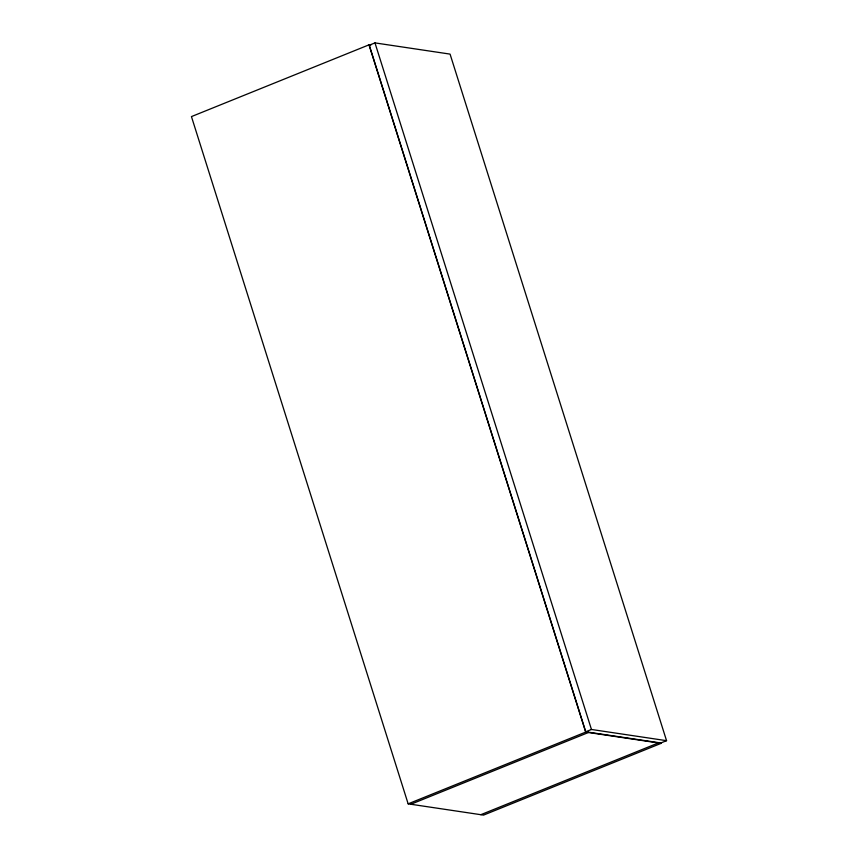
<?xml version="1.0" encoding="UTF-8"?>
<svg xmlns="http://www.w3.org/2000/svg" width="858" height="858" viewBox="0 0 858 858"><rect width="100%" height="100%" fill="white"/><g stroke="black" fill="none" stroke-linecap="round" stroke-linejoin="round"><path stroke-width="1.29" d="M370.817 45.109L369.004 44.841L191.452 116.591L408.151 803.849L483.547 815.1L661.1 743.35L585.703 732.099L408.151 803.849M374.978 42.9L369.272 45.206L585.746 731.777L660.842 742.985L666.548 740.679L450.064 54.108L374.978 42.9L591.452 729.472L666.548 740.679M585.746 731.777L591.452 729.472M410.864 804.257L588.416 732.507M480.834 814.692L658.386 742.942M369.004 44.841L585.703 732.099"/></g></svg>
